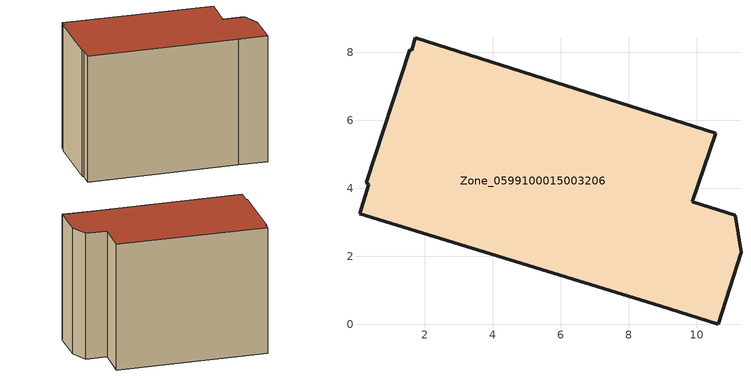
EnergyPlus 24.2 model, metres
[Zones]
Zone_0599100015003206
 floor ground (C_G): 0.29,4.15 1.57,8.08 1.62,8.06 1.73,8.42 10.56,5.62 9.88,3.6 11.14,3.21 11.31,2.11 10.65,0 8.92,0.54 0.09,3.25 0.36,4.11 z0.81
 wall outside (C_F): 8.92,0.54 10.65,0 11.31,2.11 11.14,3.21 9.88,3.6 10.56,5.62 1.73,8.42 1.62,8.06 1.57,8.08 0.29,4.15 0.36,4.11 0.09,3.25 8.92,0.54 z0.81:8.8
 roof outside (C_R): 1.57,8.08 0.29,4.15 0.36,4.11 0.09,3.25 8.92,0.54 10.65,0 11.31,2.11 11.14,3.21 9.88,3.6 10.56,5.62 1.73,8.42 1.62,8.06 z8.8
[BUILDING]
Pand.0599100015003206: North Axis=0; Terrain=City; Loads Convergence Tolerance Value=0.04; Temperature Convergence Tolerance Value=0.4; Solar Distribution=FullExterior; Maximum Number of Warmup Days=25; Minimum Number of Warmup Days=1
[Site:Location]
Rotterdam.The.Hague.AP_ZH_NLD Design_Conditions: Latitude=51.96; Longitude=4.45; Time Zone=1; Elevation=-4.5
[SITE:GROUNDTEMPERATURE:BUILDINGSURFACE]
18, 18, 18, 18, 18, 18, 18, 18, 18, 18, 18, 18
[MATERIAL] Thermal Absorptance=0.9; Solar Absorptance=0.7; Visible Absorptance=0.7
Name | Roughness | Thickness | Conductivity | Density | Specific Heat
G.TI.1965-1974 | MediumSmooth | 0.15 | 0.882353 | 540 | 1210
F.TI.1965-1974 | Rough | 0.3 | 0.697674 | 1920 | 840
R.TI.1965-1974 | MediumRough | 0.2 | 0.232558 | 1500 | 1000
[CONSTRUCTION]
C_G: G.TI.1965-1974
C_F: F.TI.1965-1974
C_R: R.TI.1965-1974
[ZONE]
Zone_0599100015003206: Type=1; Multiplier=1; Ceiling Height=Autocalculate; Volume=Autocalculate; Floor Area=autocalculate; Part of Total Floor Area=Yes
[ZONEINFILTRATION:DESIGNFLOWRATE]
Infil_Zone_0599100015003206: Zone or ZoneList or Space or SpaceList=Zone_0599100015003206; Schedule=AlwaysOn; Design Flow Rate Calculation Method=Flow/Area; Flow Rate per Floor Area=0.003; Constant Term Coefficient=1; Temperature Term Coefficient=0; Velocity Term Coefficient=0; Velocity Squared Term Coefficient=0
[HVACTEMPLATE:ZONE:IDEALLOADSAIRSYSTEM]
Zone_0599100015003206: Maximum Heating Supply Air Temperature=50; Minimum Cooling Supply Air Temperature=13; Maximum Heating Supply Air Humidity Ratio=0.0156; Minimum Cooling Supply Air Humidity Ratio=0.0077; Heating Limit=NoLimit; Cooling Limit=NoLimit; Dehumidification Control Type=ConstantSensibleHeatRatio; Cooling Sensible Heat Ratio=0.7; Dehumidification Setpoint=60; Humidification Control Type=None; Humidification Setpoint=30; Outdoor Air Method=None; Outdoor Air Flow Rate per Person=0.00944; Outdoor Air Flow Rate per Zone Floor Area=0; Outdoor Air Flow Rate per Zone=0; Demand Controlled Ventilation Type=None; Outdoor Air Economizer Type=NoEconomizer; Heat Recovery Type=None; Sensible Heat Recovery Effectiveness=0.7; Latent Heat Recovery Effectiveness=0.65
[ZONECONTROL:THERMOSTAT]
ThermostatControl_Zone_0599100015003206: Zone or ZoneList=Zone_0599100015003206; Control Type Schedule=DualSetpointControlType; Control 1=Thermostat_Zone_0599100015003206; Temperature Difference Between Cutout And Setpoint=0
[THERMOSTATSETPOINT:DUALSETPOINT]
Thermostat_Zone_0599100015003206: Heating Setpoint Temperature Schedule=HeatingSetpoint_Zone_0599100015003206; Cooling Setpoint Temperature Schedule=CoolingSetpoint_Zone_0599100015003206
[SCHEDULE:COMPACT]
HeatingSetpoint_Zone_0599100015003206: Through: 12/31, For: AllDays, Until: 24:00, 21
CoolingSetpoint_Zone_0599100015003206: Through: 12/31, For: AllDays, Until: 24:00, 24
DualSetpointControlType: Through: 12/31, For: AllDays, Until: 24:00, 4
AlwaysOn: Through: 12/31, For: AllDays, Until: 24:00, 1
